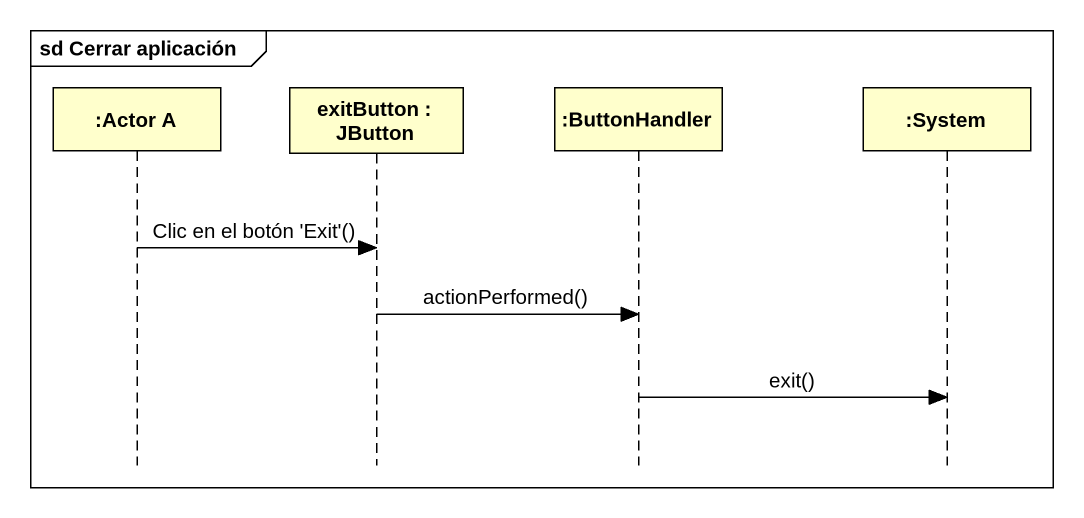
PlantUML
@startuml
mainframe sd Cerrar aplicación
hide footbox
participant ":Actor A" as Actor_A
participant "exitButton : JButton" as exitButton
participant ":ButtonHandler" as ButtonHandler
participant ":System" as System

Actor_A -> exitButton : Clic en el botón 'Exit'()
exitButton -> ButtonHandler : actionPerformed()
ButtonHandler -> System : exit()
@enduml
